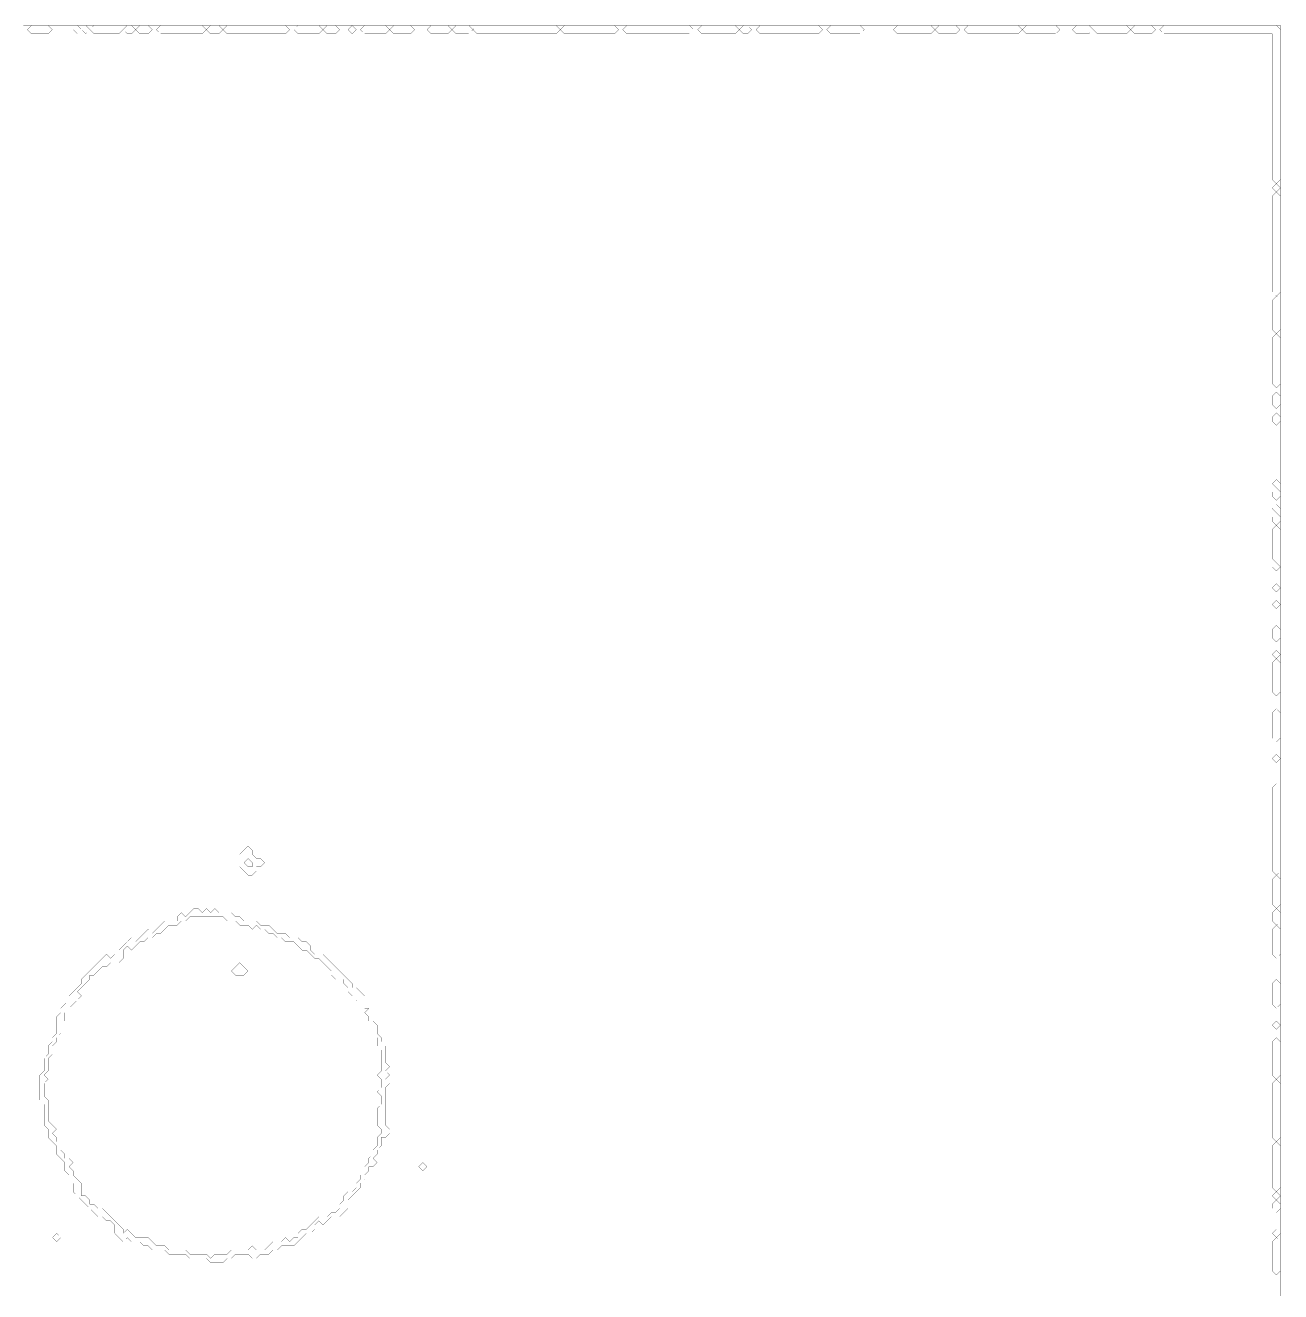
# Model space of a CAD drawing. Header units: metres. Extents: x 0 to 5041, y -5041 to 0.
# Drawn here: x 2067 to 5041, y -2999 to 0 of the extents above; entities that cross this region are included whole.
import ezdxf

# ---------------------------------------------------------------- set-up
doc = ezdxf.new("R2010")
doc.units = ezdxf.units.M
doc.layers.add('conductor', color=1, linetype='Continuous')
doc.layers.add('substrate', color=5, linetype='Continuous')

msp = doc.modelspace()

# ---------------------------------------------------------------- linework, layer by layer
at = {"layer": 'conductor', "const_width": 0.5}
for points in [[(2594.6, -1973), (2584.7, -1982.9), (2594.6, -1992.8), (2604.4, -1992.8), (2604.4, -1982.9)], [(2624.2, -1982.9)], [(2456.4, -2111.2), (2446.6, -2121), (2436.7, -2121), (2426.8, -2130.9), (2417, -2130.9), (2407.1, -2130.9), (2397.3, -2140.8), (2387.4, -2150.6), (2377.5, -2150.6), (2367.7, -2160.5), (2357.8, -2160.5), (2347.9, -2170.4), (2338.1, -2170.4), (2328.2, -2180.2), (2318.3, -2190.1), (2308.5, -2180.2), (2298.6, -2190.1), (2298.6, -2199.9), (2298.6, -2209.8), (2288.7, -2219.7), (2278.9, -2219.7), (2269, -2219.7), (2259.1, -2229.5), (2249.3, -2229.5), (2239.4, -2239.4), (2229.5, -2249.3), (2219.7, -2249.3), (2219.7, -2259.1), (2209.8, -2269), (2199.9, -2278.9), (2190.1, -2288.7), (2199.9, -2298.6), (2190.1, -2308.5), (2180.2, -2318.3), (2170.4, -2328.2), (2160.5, -2338.1), (2160.5, -2347.9), (2160.5, -2357.8), (2150.6, -2367.7), (2150.6, -2377.5), (2150.6, -2387.4), (2140.8, -2397.3), (2140.8, -2407.1), (2130.9, -2417), (2130.9, -2426.8), (2130.9, -2436.7), (2121, -2446.6), (2121, -2456.4), (2121, -2466.3), (2121, -2476.2), (2111.2, -2486), (2121, -2495.9), (2111.2, -2505.8), (2111.2, -2515.6), (2111.2, -2525.5), (2111.2, -2535.4), (2121, -2545.2), (2121, -2555.1), (2121, -2565), (2121, -2574.8), (2121, -2584.7), (2121, -2594.6), (2130.9, -2604.4), (2140.8, -2614.3), (2130.9, -2624.2), (2140.8, -2634), (2140.8, -2643.9), (2150.6, -2653.7), (2150.6, -2663.6), (2160.5, -2673.5), (2160.5, -2683.3), (2170.4, -2683.3), (2180.2, -2693.2), (2170.4, -2703.1), (2180.2, -2712.9), (2180.2, -2722.8), (2190.1, -2732.7), (2199.9, -2742.5), (2199.9, -2752.4), (2199.9, -2762.3), (2199.9, -2772.1), (2209.8, -2772.1), (2219.7, -2782), (2219.7, -2791.9), (2229.5, -2791.9), (2239.4, -2801.7), (2249.3, -2801.7), (2259.1, -2811.6), (2269, -2821.5), (2278.9, -2831.3), (2288.7, -2841.2), (2298.6, -2851.1), (2298.6, -2860.9), (2308.5, -2851.1), (2318.3, -2860.9), (2328.2, -2870.8), (2338.1, -2870.8), (2347.9, -2870.8), (2357.8, -2870.8), (2367.7, -2880.6), (2377.5, -2890.5), (2387.4, -2890.5), (2397.3, -2890.5), (2407.1, -2900.4), (2417, -2900.4), (2426.8, -2900.4), (2436.7, -2900.4), (2446.6, -2900.4), (2456.4, -2910.2), (2466.3, -2910.2), (2476.2, -2910.2), (2486, -2910.2), (2495.9, -2910.2), (2505.8, -2920.1), (2515.6, -2910.2), (2525.5, -2910.2), (2535.4, -2910.2), (2545.2, -2910.2), (2555.1, -2900.4), (2565, -2900.4), (2574.8, -2900.4), (2584.7, -2900.4), (2594.6, -2900.4), (2604.4, -2890.5), (2614.3, -2900.4), (2624.2, -2900.4), (2634, -2900.4), (2643.9, -2890.5), (2653.7, -2880.6), (2663.6, -2880.6), (2673.5, -2880.6), (2683.3, -2870.8), (2693.2, -2880.6), (2703.1, -2870.8), (2712.9, -2870.8), (2712.9, -2860.9), (2722.8, -2851.1), (2732.7, -2851.1), (2742.5, -2841.2), (2752.4, -2831.3), (2762.3, -2821.5), (2772.1, -2821.5), (2782, -2821.5), (2791.9, -2811.6), (2801.7, -2811.6), (2811.6, -2801.7), (2811.6, -2791.9), (2821.5, -2782), (2821.5, -2772.1), (2831.3, -2762.3), (2841.2, -2762.3), (2851.1, -2752.4), (2851.1, -2742.5), (2860.9, -2732.7), (2860.9, -2722.8), (2870.8, -2712.9), (2870.8, -2703.1), (2880.6, -2693.2), (2880.6, -2683.3), (2890.5, -2673.5), (2890.5, -2663.6), (2900.4, -2653.7), (2900.4, -2643.9), (2900.4, -2634), (2910.2, -2624.2), (2910.2, -2614.3), (2900.4, -2604.4), (2900.4, -2594.6), (2900.4, -2584.7), (2900.4, -2574.8), (2900.4, -2565), (2910.2, -2555.1), (2910.2, -2545.2), (2910.2, -2535.4), (2900.4, -2525.5), (2910.2, -2515.6), (2910.2, -2505.8), (2910.2, -2495.9), (2900.4, -2486), (2910.2, -2476.2), (2910.2, -2466.3), (2910.2, -2456.4), (2910.2, -2446.6), (2910.2, -2436.7), (2910.2, -2426.8), (2900.4, -2417), (2900.4, -2407.1), (2900.4, -2397.3), (2890.5, -2387.4), (2890.5, -2377.5), (2890.5, -2367.7), (2880.6, -2357.8), (2880.6, -2347.9), (2870.8, -2338.1), (2880.6, -2328.2), (2870.8, -2328.2), (2860.9, -2318.3), (2851.1, -2308.5), (2851.1, -2298.6), (2841.2, -2298.6), (2831.3, -2288.7), (2831.3, -2278.9), (2821.5, -2269), (2821.5, -2259.1), (2811.6, -2259.1), (2801.7, -2259.1), (2791.9, -2249.3), (2791.9, -2239.4), (2782, -2229.5), (2772.1, -2219.7), (2762.3, -2209.8), (2752.4, -2209.8), (2742.5, -2199.9), (2732.7, -2190.1), (2722.8, -2190.1), (2712.9, -2180.2), (2703.1, -2170.4), (2693.2, -2170.4), (2683.3, -2170.4), (2673.5, -2160.5), (2663.6, -2160.5), (2653.7, -2150.6), (2643.9, -2150.6), (2634, -2140.8), (2624.2, -2140.8), (2614.3, -2130.9), (2604.4, -2140.8), (2594.6, -2130.9), (2584.7, -2130.9), (2574.8, -2130.9), (2565, -2121), (2555.1, -2121), (2545.2, -2121), (2535.4, -2111.2), (2525.5, -2111.2), (2515.6, -2111.2), (2505.8, -2111.2), (2495.9, -2111.2), (2486, -2111.2), (2476.2, -2111.2), (2466.3, -2111.2)], [(2565, -2229.5), (2574.8, -2219.7), (2584.7, -2229.5), (2594.6, -2239.4), (2584.7, -2249.3), (2574.8, -2249.3), (2565, -2249.3), (2555.1, -2239.4)]]:
    msp.add_lwpolyline(points, close=True, dxfattribs=at)
at = {"layer": 'substrate', "const_width": 0.5}
msp.add_lwpolyline([(5041.1, -3008.9), (5041.1, -2999), (5041.1, -2989.2), (5041.1, -2979.3), (5041.1, -2969.4), (5041.1, -2959.6), (5041.1, -2949.7), (5041.1, -2939.8), (5041.1, -2930), (5041.1, -2920.1), (5041.1, -2910.2), (5041.1, -2900.4), (5041.1, -2890.5), (5041.1, -2880.6), (5041.1, -2870.8), (5041.1, -2860.9), (5041.1, -2851.1), (5041.1, -2841.2), (5041.1, -2831.3), (5041.1, -2821.5), (5041.1, -2811.6), (5041.1, -2801.7), (5041.1, -2791.9), (5041.1, -2782), (5041.1, -2772.1), (5041.1, -2762.3), (5041.1, -2752.4), (5041.1, -2742.5), (5041.1, -2732.7), (5041.1, -2722.8), (5041.1, -2712.9), (5041.1, -2703.1), (5041.1, -2693.2), (5041.1, -2683.3), (5041.1, -2673.5), (5041.1, -2663.6), (5041.1, -2653.7), (5041.1, -2643.9), (5041.1, -2634), (5041.1, -2624.2), (5041.1, -2614.3), (5041.1, -2604.4), (5041.1, -2594.6), (5041.1, -2584.7), (5041.1, -2574.8), (5041.1, -2565), (5041.1, -2555.1), (5041.1, -2545.2), (5041.1, -2535.4), (5041.1, -2525.5), (5041.1, -2515.6), (5041.1, -2505.8), (5041.1, -2495.9), (5041.1, -2486), (5041.1, -2476.2), (5041.1, -2466.3), (5041.1, -2456.4), (5041.1, -2446.6), (5041.1, -2436.7), (5041.1, -2426.8), (5041.1, -2417), (5041.1, -2407.1), (5041.1, -2397.3), (5041.1, -2387.4), (5041.1, -2377.5), (5041.1, -2367.7), (5041.1, -2357.8), (5041.1, -2347.9), (5041.1, -2338.1), (5041.1, -2328.2), (5041.1, -2318.3), (5041.1, -2308.5), (5041.1, -2298.6), (5041.1, -2288.7), (5041.1, -2278.9), (5041.1, -2269), (5041.1, -2259.1), (5041.1, -2249.3), (5041.1, -2239.4), (5041.1, -2229.5), (5041.1, -2219.7), (5041.1, -2209.8), (5041.1, -2199.9), (5041.1, -2190.1), (5041.1, -2180.2), (5041.1, -2170.4), (5041.1, -2160.5), (5041.1, -2150.6), (5041.1, -2140.8), (5041.1, -2130.9), (5041.1, -2121), (5041.1, -2111.2), (5041.1, -2101.3), (5041.1, -2091.4), (5041.1, -2081.6), (5041.1, -2071.7), (5041.1, -2061.8), (5041.1, -2052), (5041.1, -2042.1), (5041.1, -2032.2), (5041.1, -2022.4), (5041.1, -2012.5), (5041.1, -2002.6), (5041.1, -1992.8), (5041.1, -1982.9), (5041.1, -1973), (5041.1, -1963.2), (5041.1, -1953.3), (5041.1, -1943.5), (5041.1, -1933.6), (5041.1, -1923.7), (5041.1, -1913.9), (5041.1, -1904), (5041.1, -1894.1), (5041.1, -1884.3), (5041.1, -1874.4), (5041.1, -1864.5), (5041.1, -1854.7), (5041.1, -1844.8), (5041.1, -1834.9), (5041.1, -1825.1), (5041.1, -1815.2), (5041.1, -1805.3), (5041.1, -1795.5), (5041.1, -1785.6), (5041.1, -1775.7), (5041.1, -1765.9), (5041.1, -1756), (5041.1, -1746.1), (5041.1, -1736.3), (5041.1, -1726.4), (5041.1, -1716.6), (5041.1, -1706.7), (5041.1, -1696.8), (5041.1, -1687), (5041.1, -1677.1), (5041.1, -1667.2), (5041.1, -1657.4), (5041.1, -1647.5), (5041.1, -1637.6), (5041.1, -1627.8), (5041.1, -1617.9), (5041.1, -1608), (5041.1, -1598.2), (5041.1, -1588.3), (5041.1, -1578.4), (5041.1, -1568.6), (5041.1, -1558.7), (5041.1, -1548.8), (5041.1, -1539), (5041.1, -1529.1), (5041.1, -1519.2), (5041.1, -1509.4), (5041.1, -1499.5), (5041.1, -1489.7), (5041.1, -1479.8), (5041.1, -1469.9), (5041.1, -1460.1), (5041.1, -1450.2), (5041.1, -1440.3), (5041.1, -1430.5), (5041.1, -1420.6), (5041.1, -1410.7), (5041.1, -1400.9), (5041.1, -1391), (5041.1, -1381.1), (5041.1, -1371.3), (5041.1, -1361.4), (5041.1, -1351.5), (5041.1, -1341.7), (5041.1, -1331.8), (5041.1, -1321.9), (5041.1, -1312.1), (5041.1, -1302.2), (5041.1, -1292.3), (5041.1, -1282.5), (5041.1, -1272.6), (5041.1, -1262.8), (5041.1, -1252.9), (5041.1, -1243), (5041.1, -1233.2), (5041.1, -1223.3), (5041.1, -1213.4), (5041.1, -1203.6), (5041.1, -1193.7), (5041.1, -1183.8), (5041.1, -1174), (5041.1, -1164.1), (5041.1, -1154.2), (5041.1, -1144.4), (5041.1, -1134.5), (5041.1, -1124.6), (5041.1, -1114.8), (5041.1, -1104.9), (5041.1, -1095), (5041.1, -1085.2), (5041.1, -1075.3), (5041.1, -1065.4), (5041.1, -1055.6), (5041.1, -1045.7), (5041.1, -1035.8), (5041.1, -1026), (5041.1, -1016.1), (5041.1, -1006.3), (5041.1, -996.4), (5041.1, -986.5), (5041.1, -976.7), (5041.1, -966.8), (5041.1, -956.9), (5041.1, -947.1), (5041.1, -937.2), (5041.1, -927.3), (5041.1, -917.5), (5041.1, -907.6), (5041.1, -897.7), (5041.1, -887.9), (5041.1, -878), (5041.1, -868.1), (5041.1, -858.3), (5041.1, -848.4), (5041.1, -838.5), (5041.1, -828.7), (5041.1, -818.8), (5041.1, -808.9), (5041.1, -799.1), (5041.1, -789.2), (5041.1, -779.4), (5041.1, -769.5), (5041.1, -759.6), (5041.1, -749.8), (5041.1, -739.9), (5041.1, -730), (5041.1, -720.2), (5041.1, -710.3), (5041.1, -700.4), (5041.1, -690.6), (5041.1, -680.7), (5041.1, -670.8), (5041.1, -661), (5041.1, -651.1), (5041.1, -641.2), (5041.1, -631.4), (5041.1, -621.5), (5041.1, -611.6), (5041.1, -601.8), (5041.1, -591.9), (5041.1, -582), (5041.1, -572.2), (5041.1, -562.3), (5041.1, -552.5), (5041.1, -542.6), (5041.1, -532.7), (5041.1, -522.9), (5041.1, -513), (5041.1, -503.1), (5041.1, -493.3), (5041.1, -483.4), (5041.1, -473.5), (5041.1, -463.7), (5041.1, -453.8), (5041.1, -443.9), (5041.1, -434.1), (5041.1, -424.2), (5041.1, -414.3), (5041.1, -404.5), (5041.1, -394.6), (5041.1, -384.7), (5041.1, -374.9), (5041.1, -365), (5041.1, -355.1), (5041.1, -345.3), (5041.1, -335.4), (5041.1, -325.6), (5041.1, -315.7), (5041.1, -305.8), (5041.1, -296), (5041.1, -286.1), (5041.1, -276.2), (5041.1, -266.4), (5041.1, -256.5), (5041.1, -246.6), (5041.1, -236.8), (5041.1, -226.9), (5041.1, -217), (5041.1, -207.2), (5041.1, -197.3), (5041.1, -187.4), (5041.1, -177.6), (5041.1, -167.7), (5041.1, -157.8), (5041.1, -148), (5041.1, -138.1), (5041.1, -128.2), (5041.1, -118.4), (5041.1, -108.5), (5041.1, -98.7), (5041.1, -88.8), (5041.1, -78.9), (5041.1, -69.1), (5041.1, -59.2), (5041.1, -49.3), (5041.1, -39.5), (5041.1, -29.6), (5041.1, -19.7), (5041.1, -9.9), (5041.1, 0), (5031.3, 0), (5021.4, 0), (5011.5, 0), (5001.7, 0), (4991.8, 0), (4981.9, 0), (4972.1, 0), (4962.2, 0), (4952.3, 0), (4942.5, 0), (4932.6, 0), (4922.8, 0), (4912.9, 0), (4903, 0), (4893.2, 0), (4883.3, 0), (4873.4, 0), (4863.6, 0), (4853.7, 0), (4843.8, 0), (4834, 0), (4824.1, 0), (4814.2, 0), (4804.4, 0), (4794.5, 0), (4784.6, 0), (4774.8, 0), (4764.9, 0), (4755, 0), (4745.2, 0), (4735.3, 0), (4725.4, 0), (4715.6, 0), (4705.7, 0), (4695.9, 0), (4686, 0), (4676.1, 0), (4666.3, 0), (4656.4, 0), (4646.5, 0), (4636.7, 0), (4626.8, 0), (4616.9, 0), (4607.1, 0), (4597.2, 0), (4587.3, 0), (4577.5, 0), (4567.6, 0), (4557.7, 0), (4547.9, 0), (4538, 0), (4528.1, 0), (4518.3, 0), (4508.4, 0), (4498.5, 0), (4488.7, 0), (4478.8, 0), (4469, 0), (4459.1, 0), (4449.2, 0), (4439.4, 0), (4429.5, 0), (4419.6, 0), (4409.8, 0), (4399.9, 0), (4390, 0), (4380.2, 0), (4370.3, 0), (4360.4, 0), (4350.6, 0), (4340.7, 0), (4330.8, 0), (4321, 0), (4311.1, 0), (4301.2, 0), (4291.4, 0), (4281.5, 0), (4271.6, 0), (4261.8, 0), (4251.9, 0), (4242.1, 0), (4232.2, 0), (4222.3, 0), (4212.5, 0), (4202.6, 0), (4192.7, 0), (4182.9, 0), (4173, 0), (4163.1, 0), (4153.3, 0), (4143.4, 0), (4133.5, 0), (4123.7, 0), (4113.8, 0), (4103.9, 0), (4094.1, 0), (4084.2, 0), (4074.3, 0), (4064.5, 0), (4054.6, 0), (4044.7, 0), (4034.9, 0), (4025, 0), (4015.2, 0), (4005.3, 0), (3995.4, 0), (3985.6, 0), (3975.7, 0), (3965.8, 0), (3956, 0), (3946.1, 0), (3936.2, 0), (3926.4, 0), (3916.5, 0), (3906.6, 0), (3896.8, 0), (3886.9, 0), (3877, 0), (3867.2, 0), (3857.3, 0), (3847.4, 0), (3837.6, 0), (3827.7, 0), (3817.8, 0), (3808, 0), (3798.1, 0), (3788.2, 0), (3778.4, 0), (3768.5, 0), (3758.7, 0), (3748.8, 0), (3738.9, 0), (3729.1, 0), (3719.2, 0), (3709.3, 0), (3699.5, 0), (3689.6, 0), (3679.7, 0), (3669.9, 0), (3660, 0), (3650.1, 0), (3640.3, 0), (3630.4, 0), (3620.5, 0), (3610.7, 0), (3600.8, 0), (3590.9, 0), (3581.1, 0), (3571.2, 0), (3561.3, 0), (3551.5, 0), (3541.6, 0), (3531.8, 0), (3521.9, 0), (3512, 0), (3502.2, 0), (3492.3, 0), (3482.4, 0), (3472.6, 0), (3462.7, 0), (3452.8, 0), (3443, 0), (3433.1, 0), (3423.2, 0), (3413.4, 0), (3403.5, 0), (3393.6, 0), (3383.8, 0), (3373.9, 0), (3364, 0), (3354.2, 0), (3344.3, 0), (3334.4, 0), (3324.6, 0), (3314.7, 0), (3304.9, 0), (3295, 0), (3285.1, 0), (3275.3, 0), (3265.4, 0), (3255.5, 0), (3245.7, 0), (3235.8, 0), (3225.9, 0), (3216.1, 0), (3206.2, 0), (3196.3, 0), (3186.5, 0), (3176.6, 0), (3166.7, 0), (3156.9, 0), (3147, 0), (3137.1, 0), (3127.3, 0), (3117.4, 0), (3107.5, 0), (3097.7, 0), (3087.8, 0), (3078, 0), (3068.1, 0), (3058.2, 0), (3048.4, 0), (3038.5, 0), (3028.6, 0), (3018.8, 0), (3008.9, 0), (2999, 0), (2989.2, 0), (2979.3, 0), (2969.4, 0), (2959.6, 0), (2949.7, 0), (2939.8, 0), (2930, 0), (2920.1, 0), (2910.2, 0), (2900.4, 0), (2890.5, 0), (2880.6, 0), (2870.8, 0), (2860.9, 0), (2851.1, 0), (2841.2, 0), (2831.3, 0), (2821.5, 0), (2811.6, 0), (2801.7, 0), (2791.9, 0), (2782, 0), (2772.1, 0), (2762.3, 0), (2752.4, 0), (2742.5, 0), (2732.7, 0), (2722.8, 0), (2712.9, 0), (2703.1, 0), (2693.2, 0), (2683.3, 0), (2673.5, 0), (2663.6, 0), (2653.7, 0), (2643.9, 0), (2634, 0), (2624.2, 0), (2614.3, 0), (2604.4, 0), (2594.6, 0), (2584.7, 0), (2574.8, 0), (2565, 0), (2555.1, 0), (2545.2, 0), (2535.4, 0), (2525.5, 0), (2515.6, 0), (2505.8, 0), (2495.9, 0), (2486, 0), (2476.2, 0), (2466.3, 0), (2456.4, 0), (2446.6, 0), (2436.7, 0), (2426.8, 0), (2417, 0), (2407.1, 0), (2397.3, 0), (2387.4, 0), (2377.5, 0), (2367.7, 0), (2357.8, 0), (2347.9, 0), (2338.1, 0), (2328.2, 0), (2318.3, 0), (2308.5, 0), (2298.6, 0), (2288.7, 0), (2278.9, 0), (2269, 0), (2259.1, 0), (2249.3, 0), (2239.4, 0), (2229.5, 0), (2219.7, 0), (2209.8, 0), (2199.9, 0), (2190.1, 0), (2180.2, 0), (2170.4, 0), (2160.5, 0), (2150.6, 0), (2140.8, 0), (2130.9, 0), (2121, 0), (2111.2, 0), (2101.3, 0), (2091.4, 0), (2081.6, 0), (2071.7, 0), (2061.8, 0)], dxfattribs=at)
for points in [[(2071.7, -9.9), (2081.6, 0), (2091.4, 0), (2101.3, 0), (2111.2, 0), (2121, 0), (2130.9, -9.9), (2121, -19.7), (2111.2, -19.7), (2101.3, -19.7), (2091.4, -19.7), (2081.6, -19.7)], [(2180.2, -9.9), (2190.1, 0), (2199.9, -9.9), (2190.1, -19.7)], [(2199.9, -9.9), (2209.8, 0), (2219.7, -9.9), (2209.8, -19.7)], [(2219.7, -9.9), (2229.5, 0), (2239.4, 0), (2249.3, 0), (2259.1, 0), (2269, 0), (2278.9, 0), (2288.7, 0), (2298.6, -9.9), (2288.7, -19.7), (2278.9, -19.7), (2269, -19.7), (2259.1, -19.7), (2249.3, -19.7), (2239.4, -19.7), (2229.5, -19.7)], [(2298.6, -9.9), (2308.5, 0), (2318.3, 0), (2328.2, -9.9), (2318.3, -19.7), (2308.5, -19.7)], [(2328.2, -9.9), (2338.1, 0), (2347.9, 0), (2357.8, 0), (2367.7, -9.9), (2357.8, -19.7), (2347.9, -19.7), (2338.1, -19.7)], [(2377.5, -9.9), (2387.4, 0), (2397.3, 0), (2407.1, 0), (2417, 0), (2426.8, 0), (2436.7, 0), (2446.6, 0), (2456.4, 0), (2466.3, 0), (2476.2, 0), (2486, 0), (2495.9, -9.9), (2486, -19.7), (2476.2, -19.7), (2466.3, -19.7), (2456.4, -19.7), (2446.6, -19.7), (2436.7, -19.7), (2426.8, -19.7), (2417, -19.7), (2407.1, -19.7), (2397.3, -19.7), (2387.4, -19.7)], [(2495.9, -9.9), (2505.8, 0), (2515.6, 0), (2525.5, 0), (2535.4, -9.9), (2525.5, -19.7), (2515.6, -19.7), (2505.8, -19.7)], [(2535.4, -9.9), (2545.2, 0), (2555.1, 0), (2565, 0), (2574.8, 0), (2584.7, 0), (2594.6, 0), (2604.4, 0), (2614.3, 0), (2624.2, 0), (2634, 0), (2643.9, 0), (2653.7, 0), (2663.6, 0), (2673.5, 0), (2683.3, 0), (2693.2, -9.9), (2683.3, -19.7), (2673.5, -19.7), (2663.6, -19.7), (2653.7, -19.7), (2643.9, -19.7), (2634, -19.7), (2624.2, -19.7), (2614.3, -19.7), (2604.4, -19.7), (2594.6, -19.7), (2584.7, -19.7), (2574.8, -19.7), (2565, -19.7), (2555.1, -19.7), (2545.2, -19.7)], [(2703.1, -9.9), (2712.9, 0), (2722.8, 0), (2732.7, 0), (2742.5, 0), (2752.4, 0), (2762.3, 0), (2772.1, -9.9), (2762.3, -19.7), (2752.4, -19.7), (2742.5, -19.7), (2732.7, -19.7), (2722.8, -19.7), (2712.9, -19.7)], [(2772.1, -9.9), (2782, 0), (2791.9, 0), (2801.7, 0), (2811.6, -9.9), (2801.7, -19.7), (2791.9, -19.7), (2782, -19.7)], [(2831.3, -9.9), (2841.2, 0), (2851.1, -9.9), (2841.2, -19.7)], [(2860.9, -9.9), (2870.8, 0), (2880.6, 0), (2890.5, 0), (2900.4, 0), (2910.2, 0), (2920.1, 0), (2930, -9.9), (2920.1, -19.7), (2910.2, -19.7), (2900.4, -19.7), (2890.5, -19.7), (2880.6, -19.7), (2870.8, -19.7)], [(2930, -9.9), (2939.8, 0), (2949.7, 0), (2959.6, 0), (2969.4, 0), (2979.3, 0), (2989.2, -9.9), (2979.3, -19.7), (2969.4, -19.7), (2959.6, -19.7), (2949.7, -19.7), (2939.8, -19.7)], [(3018.8, -9.9), (3028.6, 0), (3038.5, 0), (3048.4, 0), (3058.2, 0), (3068.1, 0), (3078, -9.9), (3068.1, -19.7), (3058.2, -19.7), (3048.4, -19.7), (3038.5, -19.7), (3028.6, -19.7)], [(3078, -9.9), (3087.8, 0), (3097.7, 0), (3107.5, 0), (3117.4, 0), (3127.3, -9.9), (3117.4, -19.7), (3107.5, -19.7), (3097.7, -19.7), (3087.8, -19.7)], [(3127.3, -9.9), (3137.1, 0), (3147, 0), (3156.9, 0), (3166.7, 0), (3176.6, 0), (3186.5, 0), (3196.3, 0), (3206.2, 0), (3216.1, 0), (3225.9, 0), (3235.8, 0), (3245.7, 0), (3255.5, 0), (3265.4, 0), (3275.3, 0), (3285.1, 0), (3295, 0), (3304.9, 0), (3314.7, 0), (3324.6, 0), (3334.4, -9.9), (3324.6, -19.7), (3314.7, -19.7), (3304.9, -19.7), (3295, -19.7), (3285.1, -19.7), (3275.3, -19.7), (3265.4, -19.7), (3255.5, -19.7), (3245.7, -19.7), (3235.8, -19.7), (3225.9, -19.7), (3216.1, -19.7), (3206.2, -19.7), (3196.3, -19.7), (3186.5, -19.7), (3176.6, -19.7), (3166.7, -19.7), (3156.9, -19.7), (3147, -19.7), (3137.1, -19.7)], [(3334.4, -9.9), (3344.3, 0), (3354.2, 0), (3364, 0), (3373.9, 0), (3383.8, 0), (3393.6, 0), (3403.5, 0), (3413.4, 0), (3423.2, 0), (3433.1, 0), (3443, 0), (3452.8, 0), (3462.7, 0), (3472.6, -9.9), (3462.7, -19.7), (3452.8, -19.7), (3443, -19.7), (3433.1, -19.7), (3423.2, -19.7), (3413.4, -19.7), (3403.5, -19.7), (3393.6, -19.7), (3383.8, -19.7), (3373.9, -19.7), (3364, -19.7), (3354.2, -19.7), (3344.3, -19.7)], [(3482.4, -9.9), (3492.3, 0), (3502.2, 0), (3512, 0), (3521.9, 0), (3531.8, 0), (3541.6, 0), (3551.5, 0), (3561.3, 0), (3571.2, 0), (3581.1, 0), (3590.9, 0), (3600.8, 0), (3610.7, 0), (3620.5, 0), (3630.4, 0), (3640.3, 0), (3650.1, -9.9), (3640.3, -19.7), (3630.4, -19.7), (3620.5, -19.7), (3610.7, -19.7), (3600.8, -19.7), (3590.9, -19.7), (3581.1, -19.7), (3571.2, -19.7), (3561.3, -19.7), (3551.5, -19.7), (3541.6, -19.7), (3531.8, -19.7), (3521.9, -19.7), (3512, -19.7), (3502.2, -19.7), (3492.3, -19.7)], [(3660, -9.9), (3669.9, 0), (3679.7, 0), (3689.6, 0), (3699.5, 0), (3709.3, 0), (3719.2, 0), (3729.1, 0), (3738.9, 0), (3748.8, 0), (3758.7, -9.9), (3748.8, -19.7), (3738.9, -19.7), (3729.1, -19.7), (3719.2, -19.7), (3709.3, -19.7), (3699.5, -19.7), (3689.6, -19.7), (3679.7, -19.7), (3669.9, -19.7)], [(3758.7, -9.9), (3768.5, 0), (3778.4, 0), (3788.2, -9.9), (3778.4, -19.7), (3768.5, -19.7)], [(3798.1, -9.9), (3808, 0), (3817.8, 0), (3827.7, 0), (3837.6, 0), (3847.4, 0), (3857.3, 0), (3867.2, 0), (3877, 0), (3886.9, 0), (3896.8, 0), (3906.6, 0), (3916.5, 0), (3926.4, 0), (3936.2, 0), (3946.1, 0), (3956, -9.9), (3946.1, -19.7), (3936.2, -19.7), (3926.4, -19.7), (3916.5, -19.7), (3906.6, -19.7), (3896.8, -19.7), (3886.9, -19.7), (3877, -19.7), (3867.2, -19.7), (3857.3, -19.7), (3847.4, -19.7), (3837.6, -19.7), (3827.7, -19.7), (3817.8, -19.7), (3808, -19.7)], [(3965.8, -9.9), (3975.7, 0), (3985.6, 0), (3995.4, 0), (4005.3, 0), (4015.2, 0), (4025, 0), (4034.9, 0), (4044.7, 0), (4054.6, -9.9), (4044.7, -19.7), (4034.9, -19.7), (4025, -19.7), (4015.2, -19.7), (4005.3, -19.7), (3995.4, -19.7), (3985.6, -19.7), (3975.7, -19.7)], [(4123.7, -9.9), (4133.5, 0), (4143.4, 0), (4153.3, 0), (4163.1, 0), (4173, 0), (4182.9, 0), (4192.7, 0), (4202.6, 0), (4212.5, 0), (4222.3, -9.9), (4212.5, -19.7), (4202.6, -19.7), (4192.7, -19.7), (4182.9, -19.7), (4173, -19.7), (4163.1, -19.7), (4153.3, -19.7), (4143.4, -19.7), (4133.5, -19.7)], [(4222.3, -9.9), (4232.2, 0), (4242.1, 0), (4251.9, 0), (4261.8, 0), (4271.6, 0), (4281.5, -9.9), (4271.6, -19.7), (4261.8, -19.7), (4251.9, -19.7), (4242.1, -19.7), (4232.2, -19.7)], [(4291.4, -9.9), (4301.2, 0), (4311.1, 0), (4321, 0), (4330.8, 0), (4340.7, 0), (4350.6, 0), (4360.4, 0), (4370.3, 0), (4380.2, 0), (4390, 0), (4399.9, 0), (4409.8, 0), (4419.6, 0), (4429.5, -9.9), (4419.6, -19.7), (4409.8, -19.7), (4399.9, -19.7), (4390, -19.7), (4380.2, -19.7), (4370.3, -19.7), (4360.4, -19.7), (4350.6, -19.7), (4340.7, -19.7), (4330.8, -19.7), (4321, -19.7), (4311.1, -19.7), (4301.2, -19.7)], [(4429.5, -9.9), (4439.4, 0), (4449.2, 0), (4459.1, 0), (4469, 0), (4478.8, 0), (4488.7, 0), (4498.5, 0), (4508.4, 0), (4518.3, -9.9), (4508.4, -19.7), (4498.5, -19.7), (4488.7, -19.7), (4478.8, -19.7), (4469, -19.7), (4459.1, -19.7), (4449.2, -19.7), (4439.4, -19.7)], [(4547.9, -9.9), (4557.7, 0), (4567.6, 0), (4577.5, 0), (4587.3, 0), (4597.2, -9.9), (4587.3, -19.7), (4577.5, -19.7), (4567.6, -19.7), (4557.7, -19.7)], [(4597.2, -9.9), (4607.1, 0), (4616.9, 0), (4626.8, 0), (4636.7, 0), (4646.5, 0), (4656.4, 0), (4666.3, 0), (4676.1, 0), (4686, -9.9), (4676.1, -19.7), (4666.3, -19.7), (4656.4, -19.7), (4646.5, -19.7), (4636.7, -19.7), (4626.8, -19.7), (4616.9, -19.7), (4607.1, -19.7)], [(4686, -9.9), (4695.9, 0), (4705.7, 0), (4715.6, 0), (4725.4, 0), (4735.3, 0), (4745.2, -9.9), (4735.3, -19.7), (4725.4, -19.7), (4715.6, -19.7), (4705.7, -19.7), (4695.9, -19.7)], [(4755, -9.9), (4764.9, 0), (4774.8, 0), (4784.6, 0), (4794.5, 0), (4804.4, 0), (4814.2, 0), (4824.1, 0), (4834, 0), (4843.8, 0), (4853.7, 0), (4863.6, 0), (4873.4, 0), (4883.3, 0), (4893.2, 0), (4903, 0), (4912.9, 0), (4922.8, 0), (4932.6, 0), (4942.5, 0), (4952.3, 0), (4962.2, 0), (4972.1, 0), (4981.9, 0), (4991.8, 0), (5001.7, 0), (5011.5, 0), (5021.4, 0), (5031.3, 0), (5041.1, -9.9), (5041.1, -19.7), (5041.1, -29.6), (5041.1, -39.5), (5041.1, -49.3), (5041.1, -59.2), (5041.1, -69.1), (5041.1, -78.9), (5041.1, -88.8), (5041.1, -98.7), (5041.1, -108.5), (5041.1, -118.4), (5041.1, -128.2), (5041.1, -138.1), (5041.1, -148), (5041.1, -157.8), (5041.1, -167.7), (5041.1, -177.6), (5041.1, -187.4), (5041.1, -197.3), (5041.1, -207.2), (5041.1, -217), (5041.1, -226.9), (5041.1, -236.8), (5041.1, -246.6), (5041.1, -256.5), (5041.1, -266.4), (5041.1, -276.2), (5041.1, -286.1), (5041.1, -296), (5041.1, -305.8), (5041.1, -315.7), (5041.1, -325.6), (5041.1, -335.4), (5041.1, -345.3), (5041.1, -355.1), (5041.1, -365), (5031.3, -374.9), (5021.4, -365), (5021.4, -355.1), (5021.4, -345.3), (5021.4, -335.4), (5021.4, -325.6), (5021.4, -315.7), (5021.4, -305.8), (5021.4, -296), (5021.4, -286.1), (5021.4, -276.2), (5021.4, -266.4), (5021.4, -256.5), (5021.4, -246.6), (5021.4, -236.8), (5021.4, -226.9), (5021.4, -217), (5021.4, -207.2), (5021.4, -197.3), (5021.4, -187.4), (5021.4, -177.6), (5021.4, -167.7), (5021.4, -157.8), (5021.4, -148), (5021.4, -138.1), (5021.4, -128.2), (5021.4, -118.4), (5021.4, -108.5), (5021.4, -98.7), (5021.4, -88.8), (5021.4, -78.9), (5021.4, -69.1), (5021.4, -59.2), (5021.4, -49.3), (5021.4, -39.5), (5021.4, -29.6), (5021.4, -19.7), (5011.5, -19.7), (5001.7, -19.7), (4991.8, -19.7), (4981.9, -19.7), (4972.1, -19.7), (4962.2, -19.7), (4952.3, -19.7), (4942.5, -19.7), (4932.6, -19.7), (4922.8, -19.7), (4912.9, -19.7), (4903, -19.7), (4893.2, -19.7), (4883.3, -19.7), (4873.4, -19.7), (4863.6, -19.7), (4853.7, -19.7), (4843.8, -19.7), (4834, -19.7), (4824.1, -19.7), (4814.2, -19.7), (4804.4, -19.7), (4794.5, -19.7), (4784.6, -19.7), (4774.8, -19.7), (4764.9, -19.7)], [(5021.4, -384.7), (5031.3, -374.9), (5041.1, -384.7), (5031.3, -394.6)], [(5021.4, -404.5), (5031.3, -394.6), (5041.1, -404.5), (5041.1, -414.3), (5041.1, -424.2), (5041.1, -434.1), (5041.1, -443.9), (5041.1, -453.8), (5041.1, -463.7), (5041.1, -473.5), (5041.1, -483.4), (5041.1, -493.3), (5041.1, -503.1), (5041.1, -513), (5041.1, -522.9), (5041.1, -532.7), (5041.1, -542.6), (5041.1, -552.5), (5041.1, -562.3), (5041.1, -572.2), (5041.1, -582), (5041.1, -591.9), (5041.1, -601.8), (5041.1, -611.6), (5041.1, -621.5), (5041.1, -631.4), (5031.3, -641.2), (5021.4, -631.4), (5021.4, -621.5), (5021.4, -611.6), (5021.4, -601.8), (5021.4, -591.9), (5021.4, -582), (5021.4, -572.2), (5021.4, -562.3), (5021.4, -552.5), (5021.4, -542.6), (5021.4, -532.7), (5021.4, -522.9), (5021.4, -513), (5021.4, -503.1), (5021.4, -493.3), (5021.4, -483.4), (5021.4, -473.5), (5021.4, -463.7), (5021.4, -453.8), (5021.4, -443.9), (5021.4, -434.1), (5021.4, -424.2), (5021.4, -414.3)], [(5021.4, -651.1), (5031.3, -641.2), (5041.1, -651.1), (5041.1, -661), (5041.1, -670.8), (5041.1, -680.7), (5041.1, -690.6), (5041.1, -700.4), (5041.1, -710.3), (5041.1, -720.2), (5031.3, -730), (5021.4, -720.2), (5021.4, -710.3), (5021.4, -700.4), (5021.4, -690.6), (5021.4, -680.7), (5021.4, -670.8), (5021.4, -661)], [(5021.4, -739.9), (5031.3, -730), (5041.1, -739.9), (5041.1, -749.8), (5041.1, -759.6), (5041.1, -769.5), (5041.1, -779.4), (5041.1, -789.2), (5041.1, -799.1), (5041.1, -808.9), (5041.1, -818.8), (5041.1, -828.7), (5041.1, -838.5), (5041.1, -848.4), (5031.3, -858.3), (5021.4, -848.4), (5021.4, -838.5), (5021.4, -828.7), (5021.4, -818.8), (5021.4, -808.9), (5021.4, -799.1), (5021.4, -789.2), (5021.4, -779.4), (5021.4, -769.5), (5021.4, -759.6), (5021.4, -749.8)], [(5021.4, -878), (5031.3, -868.1), (5041.1, -878), (5041.1, -887.9), (5041.1, -897.7), (5031.3, -907.6), (5021.4, -897.7), (5021.4, -887.9)], [(5021.4, -927.3), (5031.3, -917.5), (5041.1, -927.3), (5041.1, -937.2), (5031.3, -947.1), (5021.4, -937.2)], [(5021.4, -1085.2), (5031.3, -1075.3), (5041.1, -1085.2), (5031.3, -1095)], [(5021.4, -1104.9), (5031.3, -1095), (5041.1, -1104.9), (5041.1, -1114.8), (5031.3, -1124.6), (5021.4, -1114.8)], [(5021.4, -1144.4), (5031.3, -1134.5), (5041.1, -1144.4), (5031.3, -1154.2)], [(5021.4, -1164.1), (5031.3, -1154.2), (5041.1, -1164.1), (5041.1, -1174), (5031.3, -1183.8), (5021.4, -1174)], [(5021.4, -1193.7), (5031.3, -1183.8), (5041.1, -1193.7), (5041.1, -1203.6), (5041.1, -1213.4), (5041.1, -1223.3), (5041.1, -1233.2), (5041.1, -1243), (5041.1, -1252.9), (5041.1, -1262.8), (5031.3, -1272.6), (5021.4, -1262.8), (5021.4, -1252.9), (5021.4, -1243), (5021.4, -1233.2), (5021.4, -1223.3), (5021.4, -1213.4), (5021.4, -1203.6)], [(5021.4, -1282.5), (5031.3, -1272.6), (5041.1, -1282.5), (5031.3, -1292.3)], [(5021.4, -1331.8), (5031.3, -1321.9), (5041.1, -1331.8), (5031.3, -1341.7)], [(5021.4, -1371.3), (5031.3, -1361.4), (5041.1, -1371.3), (5031.3, -1381.1)], [(5021.4, -1430.5), (5031.3, -1420.6), (5041.1, -1430.5), (5041.1, -1440.3), (5041.1, -1450.2), (5031.3, -1460.1), (5021.4, -1450.2), (5021.4, -1440.3)], [(5021.4, -1489.7), (5031.3, -1479.8), (5041.1, -1489.7), (5031.3, -1499.5)], [(5021.4, -1509.4), (5031.3, -1499.5), (5041.1, -1509.4), (5041.1, -1519.2), (5041.1, -1529.1), (5041.1, -1539), (5041.1, -1548.8), (5041.1, -1558.7), (5041.1, -1568.6), (5041.1, -1578.4), (5031.3, -1588.3), (5021.4, -1578.4), (5021.4, -1568.6), (5021.4, -1558.7), (5021.4, -1548.8), (5021.4, -1539), (5021.4, -1529.1), (5021.4, -1519.2)], [(5021.4, -1627.8), (5031.3, -1617.9), (5041.1, -1627.8), (5041.1, -1637.6), (5041.1, -1647.5), (5041.1, -1657.4), (5041.1, -1667.2), (5041.1, -1677.1), (5041.1, -1687), (5031.3, -1696.8), (5021.4, -1687), (5021.4, -1677.1), (5021.4, -1667.2), (5021.4, -1657.4), (5021.4, -1647.5), (5021.4, -1637.6)], [(5021.4, -1736.3), (5031.3, -1726.4), (5041.1, -1736.3), (5031.3, -1746.1)], [(5021.4, -1805.3), (5031.3, -1795.5), (5041.1, -1805.3), (5041.1, -1815.2), (5041.1, -1825.1), (5041.1, -1834.9), (5041.1, -1844.8), (5041.1, -1854.7), (5041.1, -1864.5), (5041.1, -1874.4), (5041.1, -1884.3), (5041.1, -1894.1), (5041.1, -1904), (5041.1, -1913.9), (5041.1, -1923.7), (5041.1, -1933.6), (5041.1, -1943.5), (5041.1, -1953.3), (5041.1, -1963.2), (5041.1, -1973), (5041.1, -1982.9), (5041.1, -1992.8), (5041.1, -2002.6), (5031.3, -2012.5), (5021.4, -2002.6), (5021.4, -1992.8), (5021.4, -1982.9), (5021.4, -1973), (5021.4, -1963.2), (5021.4, -1953.3), (5021.4, -1943.5), (5021.4, -1933.6), (5021.4, -1923.7), (5021.4, -1913.9), (5021.4, -1904), (5021.4, -1894.1), (5021.4, -1884.3), (5021.4, -1874.4), (5021.4, -1864.5), (5021.4, -1854.7), (5021.4, -1844.8), (5021.4, -1834.9), (5021.4, -1825.1), (5021.4, -1815.2)], [(2584.7, -1953.3), (2594.6, -1943.5), (2604.4, -1953.3), (2604.4, -1963.2), (2614.3, -1973), (2624.2, -1973), (2634, -1982.9), (2624.2, -1992.8), (2614.3, -1992.8), (2614.3, -2002.6), (2604.4, -2012.5), (2594.6, -2012.5), (2584.7, -2002.6), (2574.8, -1992.8), (2574.8, -1982.9), (2574.8, -1973), (2574.8, -1963.2)], [(5021.4, -2022.4), (5031.3, -2012.5), (5041.1, -2022.4), (5041.1, -2032.2), (5041.1, -2042.1), (5041.1, -2052), (5041.1, -2061.8), (5041.1, -2071.7), (5041.1, -2081.6), (5031.3, -2091.4), (5021.4, -2081.6), (5021.4, -2071.7), (5021.4, -2061.8), (5021.4, -2052), (5021.4, -2042.1), (5021.4, -2032.2)], [(2456.4, -2101.3), (2466.3, -2091.4), (2476.2, -2091.4), (2486, -2101.3), (2495.9, -2091.4), (2505.8, -2101.3), (2515.6, -2091.4), (2525.5, -2101.3), (2535.4, -2101.3), (2545.2, -2101.3), (2555.1, -2101.3), (2565, -2111.2), (2574.8, -2111.2), (2584.7, -2121), (2594.6, -2121), (2604.4, -2121), (2614.3, -2121), (2624.2, -2130.9), (2634, -2130.9), (2643.9, -2130.9), (2653.7, -2140.8), (2663.6, -2150.6), (2673.5, -2150.6), (2683.3, -2150.6), (2693.2, -2160.5), (2703.1, -2160.5), (2712.9, -2160.5), (2722.8, -2170.4), (2732.7, -2170.4), (2742.5, -2180.2), (2742.5, -2190.1), (2752.4, -2199.9), (2762.3, -2199.9), (2772.1, -2199.9), (2782, -2209.8), (2791.9, -2219.7), (2801.7, -2229.5), (2811.6, -2239.4), (2821.5, -2249.3), (2831.3, -2259.1), (2841.2, -2269), (2841.2, -2278.9), (2851.1, -2278.9), (2860.9, -2288.7), (2870.8, -2298.6), (2870.8, -2308.5), (2880.6, -2318.3), (2890.5, -2328.2), (2890.5, -2338.1), (2890.5, -2347.9), (2890.5, -2357.8), (2900.4, -2367.7), (2900.4, -2377.5), (2900.4, -2387.4), (2910.2, -2397.3), (2910.2, -2407.1), (2920.1, -2417), (2920.1, -2426.8), (2920.1, -2436.7), (2920.1, -2446.6), (2920.1, -2456.4), (2930, -2466.3), (2920.1, -2476.2), (2930, -2486), (2920.1, -2495.9), (2930, -2505.8), (2920.1, -2515.6), (2920.1, -2525.5), (2920.1, -2535.4), (2920.1, -2545.2), (2920.1, -2555.1), (2920.1, -2565), (2920.1, -2574.8), (2920.1, -2584.7), (2920.1, -2594.6), (2920.1, -2604.4), (2930, -2614.3), (2930, -2624.2), (2920.1, -2634), (2910.2, -2634), (2910.2, -2643.9), (2910.2, -2653.7), (2900.4, -2663.6), (2900.4, -2673.5), (2890.5, -2683.3), (2900.4, -2693.2), (2890.5, -2703.1), (2880.6, -2703.1), (2880.6, -2712.9), (2870.8, -2722.8), (2870.8, -2732.7), (2860.9, -2742.5), (2860.9, -2752.4), (2851.1, -2762.3), (2841.2, -2772.1), (2831.3, -2782), (2831.3, -2791.9), (2831.3, -2801.7), (2821.5, -2811.6), (2811.6, -2821.5), (2801.7, -2821.5), (2791.9, -2821.5), (2782, -2831.3), (2772.1, -2841.2), (2762.3, -2831.3), (2752.4, -2841.2), (2752.4, -2851.1), (2742.5, -2860.9), (2732.7, -2860.9), (2722.8, -2870.8), (2712.9, -2880.6), (2703.1, -2890.5), (2693.2, -2890.5), (2683.3, -2890.5), (2673.5, -2890.5), (2663.6, -2900.4), (2653.7, -2900.4), (2643.9, -2910.2), (2634, -2910.2), (2624.2, -2910.2), (2614.3, -2920.1), (2604.4, -2920.1), (2594.6, -2910.2), (2584.7, -2910.2), (2574.8, -2910.2), (2565, -2910.2), (2555.1, -2920.1), (2545.2, -2920.1), (2535.4, -2930), (2525.5, -2930), (2515.6, -2930), (2505.8, -2930), (2495.9, -2920.1), (2486, -2920.1), (2476.2, -2920.1), (2466.3, -2920.1), (2456.4, -2920.1), (2446.6, -2910.2), (2436.7, -2910.2), (2426.8, -2910.2), (2417, -2910.2), (2407.1, -2910.2), (2397.3, -2900.4), (2387.4, -2900.4), (2377.5, -2900.4), (2367.7, -2900.4), (2357.8, -2890.5), (2347.9, -2890.5), (2338.1, -2880.6), (2328.2, -2880.6), (2318.3, -2880.6), (2308.5, -2870.8), (2298.6, -2880.6), (2288.7, -2870.8), (2278.9, -2860.9), (2278.9, -2851.1), (2278.9, -2841.2), (2269, -2831.3), (2259.1, -2831.3), (2249.3, -2821.5), (2239.4, -2821.5), (2229.5, -2811.6), (2219.7, -2801.7), (2209.8, -2791.9), (2199.9, -2782), (2190.1, -2772.1), (2180.2, -2762.3), (2180.2, -2752.4), (2180.2, -2742.5), (2170.4, -2732.7), (2170.4, -2722.8), (2160.5, -2712.9), (2160.5, -2703.1), (2160.5, -2693.2), (2150.6, -2683.3), (2140.8, -2673.5), (2140.8, -2663.6), (2140.8, -2653.7), (2130.9, -2643.9), (2121, -2634), (2121, -2624.2), (2121, -2614.3), (2111.2, -2604.4), (2111.2, -2594.6), (2111.2, -2584.7), (2111.2, -2574.8), (2111.2, -2565), (2111.2, -2555.1), (2101.3, -2545.2), (2101.3, -2535.4), (2101.3, -2525.5), (2101.3, -2515.6), (2101.3, -2505.8), (2101.3, -2495.9), (2101.3, -2486), (2111.2, -2476.2), (2111.2, -2466.3), (2111.2, -2456.4), (2111.2, -2446.6), (2121, -2436.7), (2121, -2426.8), (2121, -2417), (2130.9, -2407.1), (2130.9, -2397.3), (2140.8, -2387.4), (2140.8, -2377.5), (2140.8, -2367.7), (2140.8, -2357.8), (2140.8, -2347.9), (2150.6, -2338.1), (2150.6, -2328.2), (2160.5, -2318.3), (2170.4, -2308.5), (2170.4, -2298.6), (2180.2, -2288.7), (2190.1, -2278.9), (2199.9, -2269), (2199.9, -2259.1), (2209.8, -2249.3), (2219.7, -2239.4), (2229.5, -2229.5), (2239.4, -2219.7), (2249.3, -2209.8), (2259.1, -2199.9), (2269, -2209.8), (2278.9, -2199.9), (2288.7, -2199.9), (2288.7, -2190.1), (2298.6, -2180.2), (2308.5, -2170.4), (2318.3, -2160.5), (2328.2, -2170.4), (2338.1, -2160.5), (2347.9, -2150.6), (2357.8, -2140.8), (2367.7, -2150.6), (2377.5, -2140.8), (2387.4, -2130.9), (2397.3, -2121), (2407.1, -2121), (2417, -2121), (2426.8, -2121), (2426.8, -2111.2), (2436.7, -2101.3), (2446.6, -2111.2)], [(5021.4, -2101.3), (5031.3, -2091.4), (5041.1, -2101.3), (5041.1, -2111.2), (5041.1, -2121), (5031.3, -2130.9), (5021.4, -2121), (5021.4, -2111.2)], [(5021.4, -2140.8), (5031.3, -2130.9), (5041.1, -2140.8), (5041.1, -2150.6), (5041.1, -2160.5), (5041.1, -2170.4), (5041.1, -2180.2), (5041.1, -2190.1), (5041.1, -2199.9), (5031.3, -2209.8), (5021.4, -2199.9), (5021.4, -2190.1), (5021.4, -2180.2), (5021.4, -2170.4), (5021.4, -2160.5), (5021.4, -2150.6)], [(5021.4, -2269), (5031.3, -2259.1), (5041.1, -2269), (5041.1, -2278.9), (5041.1, -2288.7), (5041.1, -2298.6), (5041.1, -2308.5), (5041.1, -2318.3), (5031.3, -2328.2), (5021.4, -2318.3), (5021.4, -2308.5), (5021.4, -2298.6), (5021.4, -2288.7), (5021.4, -2278.9)], [(5021.4, -2367.7), (5031.3, -2357.8), (5041.1, -2367.7), (5031.3, -2377.5)], [(5021.4, -2407.1), (5031.3, -2397.3), (5041.1, -2407.1), (5041.1, -2417), (5041.1, -2426.8), (5041.1, -2436.7), (5041.1, -2446.6), (5041.1, -2456.4), (5041.1, -2466.3), (5041.1, -2476.2), (5041.1, -2486), (5031.3, -2495.9), (5021.4, -2486), (5021.4, -2476.2), (5021.4, -2466.3), (5021.4, -2456.4), (5021.4, -2446.6), (5021.4, -2436.7), (5021.4, -2426.8), (5021.4, -2417)], [(5021.4, -2505.8), (5031.3, -2495.9), (5041.1, -2505.8), (5041.1, -2515.6), (5041.1, -2525.5), (5041.1, -2535.4), (5041.1, -2545.2), (5041.1, -2555.1), (5041.1, -2565), (5041.1, -2574.8), (5041.1, -2584.7), (5041.1, -2594.6), (5041.1, -2604.4), (5041.1, -2614.3), (5041.1, -2624.2), (5041.1, -2634), (5031.3, -2643.9), (5021.4, -2634), (5021.4, -2624.2), (5021.4, -2614.3), (5021.4, -2604.4), (5021.4, -2594.6), (5021.4, -2584.7), (5021.4, -2574.8), (5021.4, -2565), (5021.4, -2555.1), (5021.4, -2545.2), (5021.4, -2535.4), (5021.4, -2525.5), (5021.4, -2515.6)], [(5021.4, -2653.7), (5031.3, -2643.9), (5041.1, -2653.7), (5041.1, -2663.6), (5041.1, -2673.5), (5041.1, -2683.3), (5041.1, -2693.2), (5041.1, -2703.1), (5041.1, -2712.9), (5041.1, -2722.8), (5041.1, -2732.7), (5041.1, -2742.5), (5041.1, -2752.4), (5031.3, -2762.3), (5021.4, -2752.4), (5021.4, -2742.5), (5021.4, -2732.7), (5021.4, -2722.8), (5021.4, -2712.9), (5021.4, -2703.1), (5021.4, -2693.2), (5021.4, -2683.3), (5021.4, -2673.5), (5021.4, -2663.6)], [(2999, -2703.1), (3008.9, -2693.2), (3018.8, -2703.1), (3008.9, -2712.9)], [(5021.4, -2772.1), (5031.3, -2762.3), (5041.1, -2772.1), (5031.3, -2782)], [(5021.4, -2791.9), (5031.3, -2782), (5041.1, -2791.9), (5041.1, -2801.7), (5031.3, -2811.6), (5021.4, -2801.7)], [(2130.9, -2870.8), (2140.8, -2860.9), (2150.6, -2870.8), (2140.8, -2880.6)], [(5021.4, -2860.9), (5031.3, -2851.1), (5041.1, -2860.9), (5031.3, -2870.8)], [(5021.4, -2880.6), (5031.3, -2870.8), (5041.1, -2880.6), (5041.1, -2890.5), (5041.1, -2900.4), (5041.1, -2910.2), (5041.1, -2920.1), (5041.1, -2930), (5041.1, -2939.8), (5041.1, -2949.7), (5031.3, -2959.6), (5021.4, -2949.7), (5021.4, -2939.8), (5021.4, -2930), (5021.4, -2920.1), (5021.4, -2910.2), (5021.4, -2900.4), (5021.4, -2890.5)]]:
    msp.add_lwpolyline(points, close=True, dxfattribs=at)

doc.saveas('drawing.dxf')
